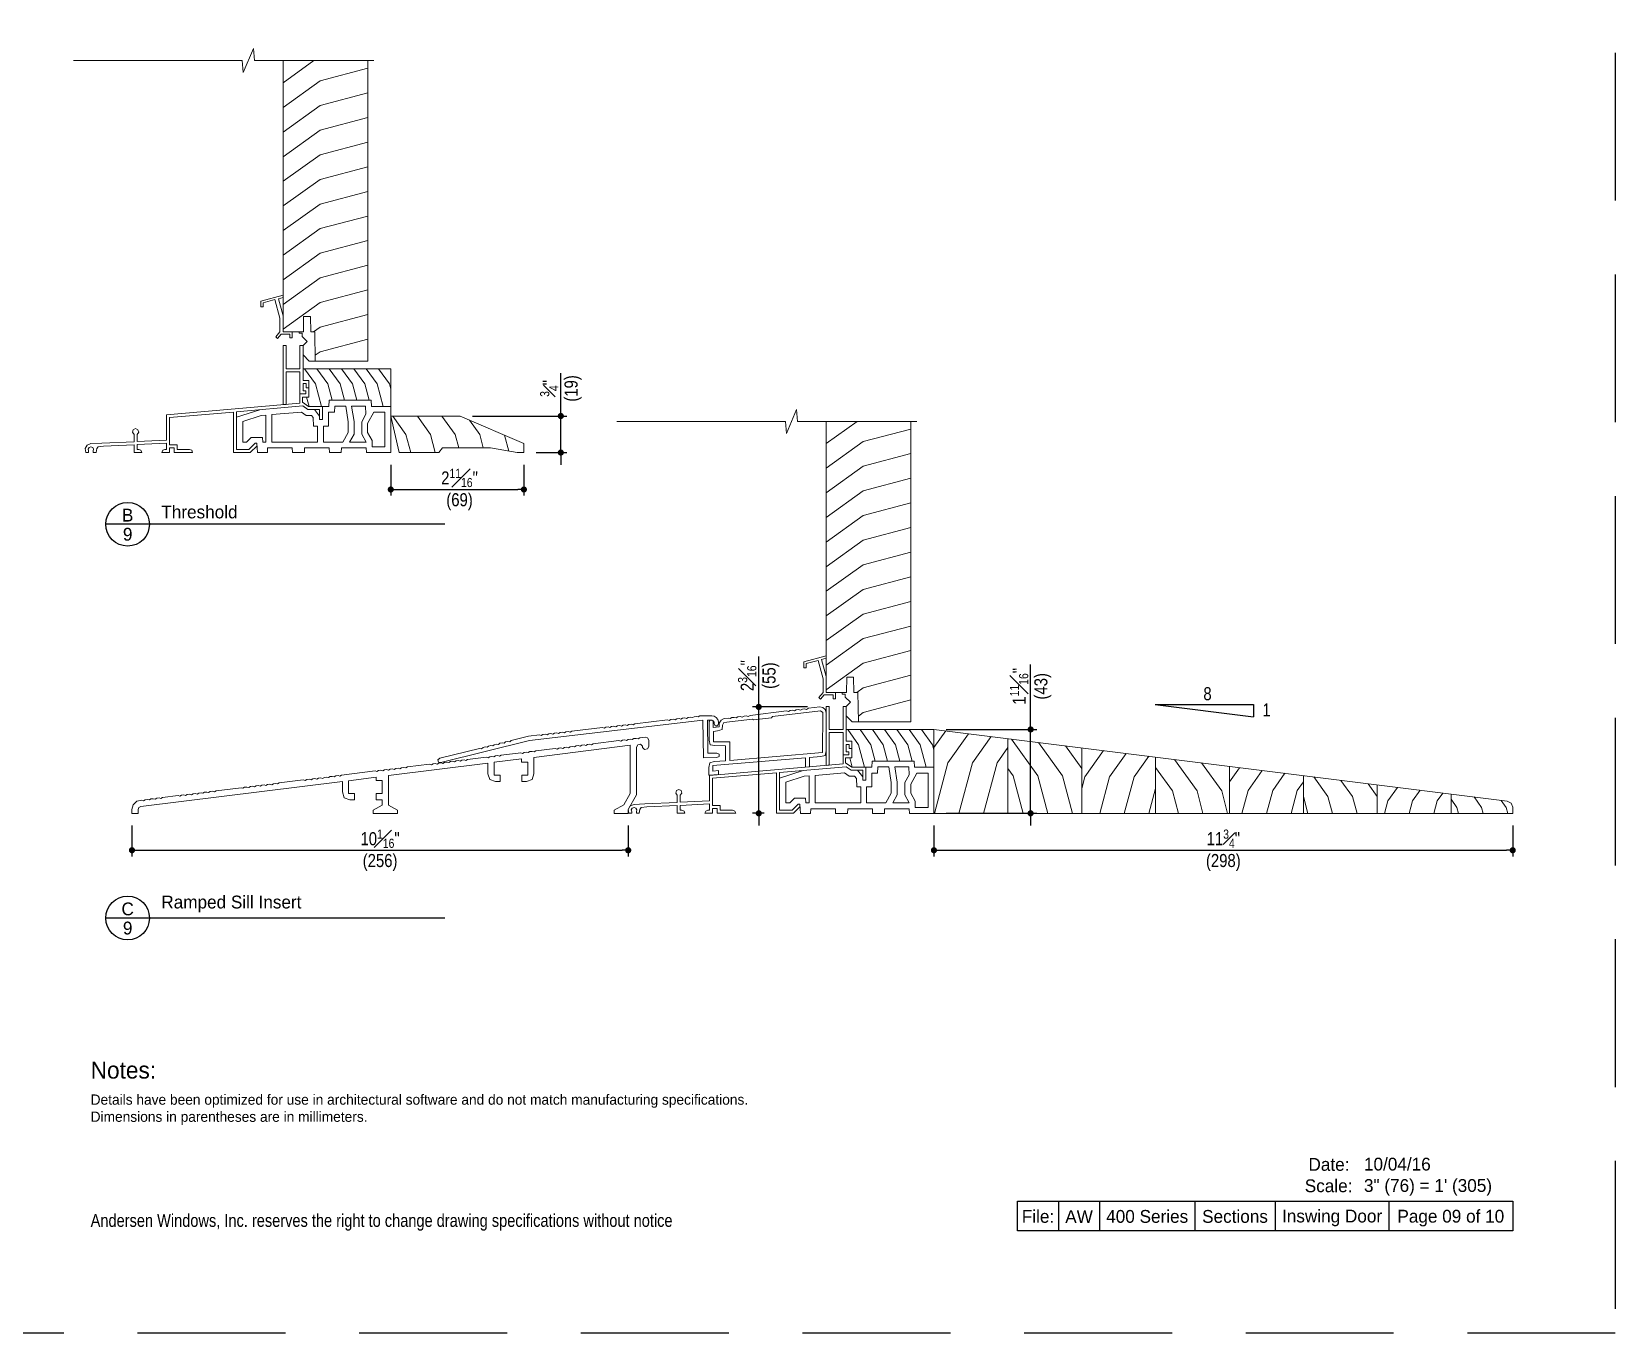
# Model space of a CAD drawing. Extents: x 0 to 323, y 0 to 44.
# Drawn here: x 273.85 to 306, y 0 to 26.43 of the extents above; entities that cross this region are included whole.
import ezdxf
from ezdxf.enums import TextEntityAlignment as Align

# ---------------------------------------------------------------- set-up
doc = ezdxf.new("R2010")
doc.units = 0
doc.header["$LTSCALE"] = 6
doc.header["$MEASUREMENT"] = 0
doc.linetypes.add('DASHED', pattern=[0.75, 0.5, -0.25])
doc.layers.get('0').update_dxf_attribs({"linetype": 'CONTINUOUS'})
doc.layers.get('Defpoints').update_dxf_attribs({"linetype": 'CONTINUOUS'})
doc.layers.add('A-ANNO-DIMS', color=3, linetype='CONTINUOUS')
doc.layers.add('A-ANNO-TEXT', color=4, linetype='CONTINUOUS')
doc.layers.add('A-DETL-MCUT', color=6, linetype='CONTINUOUS', lineweight=20)
doc.layers.add('A-DETL-PATT', color=8, linetype='CONTINUOUS', lineweight=5)
doc.layers.add('PLOT VIEW', color=1, linetype='DASHED', plot=False)
doc.styles.add('ADF Text', font='FRABK.TTF', dxfattribs={"width": 0.85})
doc.dimstyles.new('ADF 3 inches equals 1 foot', dxfattribs={"dimtxt": 0.265625, "dimasz": 0.125, "dimexe": 0.125, "dimexo": 0.25, "dimgap": 0.03125, "dimtad": 1, "dimdec": 6, "dimzin": 3, "dimdsep": 46, "dimlunit": 4, "dimtxsty": 'ADF Text', "dimblk": 'DOT', "dimcen": 0, "dimclrd": 256, "dimclre": 256, "dimclrt": 256, "dimadec": 0, "dimazin": 0, "dimtfac": 0.7, "dimtdec": 6, "dimtix": 1, "dimtmove": 0, "dimatfit": 0, "dimldrblk": 'DOT', "dimfxl": 0, "dimfrac": 1, "dimtolj": 1, "dimtzin": 4, "dimlwd": -1, "dimlwe": -1, "dimarcsym": 0})

# ---------------------------------------------------------------- blocks, each defined once
blk = doc.blocks.new('200 Series Sections')
at = {"layer": 'PLOT VIEW'}
blk.add_lwpolyline([(0, 44), (34, 44), (34, 0), (0, 0)], close=True, dxfattribs=at)
at = {"layer": 'A-ANNO-TEXT', "line_spacing_factor": 1.04, "style": 'ADF Text'}
for s, insert, char_height, width, attachment_point in [('{\\W1;Notes:}', (3.047, 5.516), 0.34375, 25.6958, 1), ('Andersen Windows, Inc. reserves the right to change drawing specifications without notice', (3.047, 2.083), 0.26042, 13.9095, 7)]:
    blk.add_mtext(s, dxfattribs=dict(at, insert=insert, char_height=char_height, width=width, attachment_point=attachment_point))
at = {"layer": 'A-ANNO-TEXT', "style": 'ADF Text'}
for s, insert, char_height, width, attachment_point in [('\\pi-0.625,l0.625,t0.625;{\\W1;Details have been optimized for use in architectural software and do not match manufacturing specifications.\\PDimensions in parentheses are in millimeters.}', (3.047, 4.85), 0.208333, 23.35277, 1), ('\\pi0.042099;{\\W1;Date:\\P\\pi-0.032878;Scale:}', (27.728, 2.862), 0.26042, 0.90494, 7), ('{\\W1;10/04/16\\P3" (76) = 1\' (305)}', (28.897, 2.793), 0.26042, 3.02006, 7)]:
    blk.add_mtext(s, dxfattribs=dict(at, insert=insert, char_height=char_height, width=width, attachment_point=attachment_point))
blk = doc.blocks.new('Threshold')
at = {"layer": 'A-DETL-MCUT'}
blk.add_lwpolyline([(0.976, 0), (1.048, 0.096), (2.024, 0.096), (2.565, 0), (2.702, 0), (2.702, 0.183), (1.411, 0.741), (0, 0.741), (0.169, 0)], close=True, dxfattribs=at)
at = {"layer": 'A-DETL-PATT'}
for points in [[(0.404, 0), (0.306, 0.367), (0.039, 0.741)], [(0.904, 0), (0.806, 0.367), (0.539, 0.741)], [(1.378, 0.096), (1.306, 0.367), (1.039, 0.741)], [(1.878, 0.096), (1.806, 0.367), (1.596, 0.661)], [(2.396, 0.03), (2.31, 0.352)]]:
    blk.add_lwpolyline(points, dxfattribs=at)
blk = doc.blocks.new('_DOT')
at = {"color": 0, "linetype": 'ByBlock'}
blk.add_line((-0.5, 0), (-1, 0), dxfattribs=at)
at = {"color": 0, "linetype": 'ByBlock', "const_width": 0.5}
blk.add_lwpolyline([(-0.25, 0, 1), (0.25, 0, 1)], format="xyb", close=True, dxfattribs=at)
blk = doc.blocks.new('*D202')
at = {"layer": 'A-ANNO-DIMS', "transparency": 16777216}
for p, q in [((284.592, 18.749), (284.592, 19.497)), ((282.802, 18.624), (284.717, 18.624)), ((284.592, 17.883), (284.592, 18.624)), ((284.092, 17.883), (284.717, 17.883)), ((284.592, 17.758), (284.592, 17.633))]:
    blk.add_line(p, q, dxfattribs=at)
at = {"layer": 'Defpoints', "color": 0, "transparency": 16777216}
for p in [(282.552, 18.624), (283.842, 17.883), (284.592, 17.883)]:
    blk.add_point(p, dxfattribs=at)
at = {"layer": 'A-ANNO-DIMS', "transparency": 16777216, "xscale": 0.125, "yscale": 0.125, "zscale": 0.125}
for p, rotation in [((284.592, 18.624), 270), ((284.592, 17.883), 90)]:
    blk.add_blockref('_DOT', p, dxfattribs=dict(at, rotation=rotation))
at = {"layer": 'A-ANNO-DIMS', "transparency": 16777216, "insert": (284.592, 19.185), "char_height": 0.26562, "attachment_point": 5, "rotation": 90, "style": 'ADF Text'}
blk.add_mtext('\\A1;{\\H0.700000x;\\S3#4;}"\\P\\f [;\\fFranklin Gothic Book;(19)\\f]', dxfattribs=at)
blk = doc.blocks.new('*D203')
at = {"layer": 'A-ANNO-DIMS', "transparency": 16777216}
for p, q in [((281.14, 17.633), (281.14, 17.008)), ((283.842, 17.633), (283.842, 17.008)), ((281.265, 17.133), (283.717, 17.133))]:
    blk.add_line(p, q, dxfattribs=at)
at = {"layer": 'Defpoints', "color": 0, "transparency": 16777216}
for p in [(281.14, 17.883), (283.842, 17.883), (283.842, 17.133)]:
    blk.add_point(p, dxfattribs=at)
at = {"layer": 'A-ANNO-DIMS', "transparency": 16777216, "xscale": 0.125, "yscale": 0.125, "zscale": 0.125, "rotation": 180}
blk.add_blockref('_DOT', (281.14, 17.133), dxfattribs=at)
at = {"layer": 'A-ANNO-DIMS', "transparency": 16777216, "xscale": 0.125, "yscale": 0.125, "zscale": 0.125}
blk.add_blockref('_DOT', (283.842, 17.133), dxfattribs=at)
at = {"layer": 'A-ANNO-DIMS', "transparency": 16777216, "insert": (282.536, 17.133), "char_height": 0.26562, "attachment_point": 5, "style": 'ADF Text'}
blk.add_mtext('\\A1;2{\\H0.700000x;\\S11#16;}"\\P\\f [;\\fFranklin Gothic Book;(69)\\f]', dxfattribs=at)
blk = doc.blocks.new('AW Detail Tag')
at = {"layer": 'A-ANNO-TEXT'}
blk.add_line((6.886, 0), (0, 0), dxfattribs=at)
blk.add_circle((0.443, 0), 0.443, dxfattribs=at)
blk = doc.blocks.new('*D205')
at = {"layer": 'A-ANNO-DIMS', "transparency": 16777216}
for p, q in [((294.13, 12.386), (294.13, 13.58)), ((292.417, 12.261), (294.255, 12.261)), ((294.13, 10.558), (294.13, 12.261)), ((292.417, 10.558), (294.255, 10.558)), ((294.13, 10.433), (294.13, 10.308))]:
    blk.add_line(p, q, dxfattribs=at)
at = {"layer": 'Defpoints', "color": 0, "transparency": 16777216}
for p in [(292.167, 12.261), (292.167, 10.558), (294.13, 10.558)]:
    blk.add_point(p, dxfattribs=at)
at = {"layer": 'A-ANNO-DIMS', "transparency": 16777216, "xscale": 0.125, "yscale": 0.125, "zscale": 0.125}
for p, rotation in [((294.13, 12.261), 270), ((294.13, 10.558), 90)]:
    blk.add_blockref('_DOT', p, dxfattribs=dict(at, rotation=rotation))
at = {"layer": 'A-ANNO-DIMS', "transparency": 16777216, "insert": (294.13, 13.137), "char_height": 0.26562, "attachment_point": 5, "rotation": 90, "style": 'ADF Text'}
blk.add_mtext('\\A1;1{\\H0.700000x;\\S11#16;}"\\P\\f [;\\fFranklin Gothic Book;(43)\\f]', dxfattribs=at)
blk = doc.blocks.new('*D206')
at = {"layer": 'A-ANNO-DIMS', "transparency": 16777216}
for p, q in [((292.167, 10.308), (292.167, 9.683)), ((303.917, 10.308), (303.917, 9.683)), ((292.292, 9.808), (303.792, 9.808))]:
    blk.add_line(p, q, dxfattribs=at)
at = {"layer": 'Defpoints', "color": 0, "transparency": 16777216}
for p in [(292.167, 10.558), (303.917, 10.558), (303.917, 9.808)]:
    blk.add_point(p, dxfattribs=at)
at = {"layer": 'A-ANNO-DIMS', "transparency": 16777216, "xscale": 0.125, "yscale": 0.125, "zscale": 0.125, "rotation": 180}
blk.add_blockref('_DOT', (292.167, 9.808), dxfattribs=at)
at = {"layer": 'A-ANNO-DIMS', "transparency": 16777216, "xscale": 0.125, "yscale": 0.125, "zscale": 0.125}
blk.add_blockref('_DOT', (303.917, 9.808), dxfattribs=at)
at = {"layer": 'A-ANNO-DIMS', "transparency": 16777216, "insert": (298.042, 9.808), "char_height": 0.26562, "attachment_point": 5, "style": 'ADF Text'}
blk.add_mtext('\\A1;11{\\H0.700000x;\\S3#4;}"\\P\\f [;\\fFranklin Gothic Book;(298)\\f]', dxfattribs=at)
blk = doc.blocks.new('*D207')
at = {"layer": 'A-ANNO-DIMS', "transparency": 16777216}
for p, q in [((275.886, 10.308), (275.886, 9.683)), ((285.96, 10.308), (285.96, 9.683)), ((276.011, 9.808), (285.835, 9.808))]:
    blk.add_line(p, q, dxfattribs=at)
at = {"layer": 'Defpoints', "color": 0, "transparency": 16777216}
for p in [(275.886, 10.558), (285.96, 10.558), (285.96, 9.808)]:
    blk.add_point(p, dxfattribs=at)
at = {"layer": 'A-ANNO-DIMS', "transparency": 16777216, "xscale": 0.125, "yscale": 0.125, "zscale": 0.125, "rotation": 180}
blk.add_blockref('_DOT', (275.886, 9.808), dxfattribs=at)
at = {"layer": 'A-ANNO-DIMS', "transparency": 16777216, "xscale": 0.125, "yscale": 0.125, "zscale": 0.125}
blk.add_blockref('_DOT', (285.96, 9.808), dxfattribs=at)
at = {"layer": 'A-ANNO-DIMS', "transparency": 16777216, "insert": (280.923, 9.808), "char_height": 0.26562, "attachment_point": 5, "style": 'ADF Text'}
blk.add_mtext('\\A1;10{\\H0.700000x;\\S1#16;}"\\P\\f [;\\fFranklin Gothic Book;(256)\\f]', dxfattribs=at)
blk = doc.blocks.new('*D208')
at = {"layer": 'A-ANNO-DIMS', "transparency": 16777216}
for p, q in [((288.61, 12.843), (288.61, 13.74)), ((289.599, 12.718), (288.485, 12.718)), ((288.61, 10.558), (288.61, 12.718)), ((288.722, 10.558), (288.485, 10.558)), ((288.61, 10.433), (288.61, 10.308))]:
    blk.add_line(p, q, dxfattribs=at)
at = {"layer": 'Defpoints', "color": 0, "transparency": 16777216}
for p in [(289.849, 12.718), (288.61, 10.558), (288.972, 10.558)]:
    blk.add_point(p, dxfattribs=at)
at = {"layer": 'A-ANNO-DIMS', "transparency": 16777216, "xscale": 0.125, "yscale": 0.125, "zscale": 0.125}
for p, rotation in [((288.61, 12.718), 270), ((288.61, 10.558), 90)]:
    blk.add_blockref('_DOT', p, dxfattribs=dict(at, rotation=rotation))
at = {"layer": 'A-ANNO-DIMS', "transparency": 16777216, "insert": (288.61, 13.354), "char_height": 0.26562, "attachment_point": 5, "rotation": 90, "style": 'ADF Text'}
blk.add_mtext('\\A1;2{\\H0.700000x;\\S3#16;}"\\P\\f [;\\fFranklin Gothic Book;(55)\\f]', dxfattribs=at)
blk = doc.blocks.new('Shaded Breakline 2')
at = {"layer": 'A-DETL-MCUT', "color": 145}
blk.add_lwpolyline([(3.048, 0), (0.624, 0), (0.602, 0.244), (0.398, -0.244), (0.376, 0), (-3.048, 0)], dxfattribs=at)
blk = doc.blocks.new('400 Series Shaded Sill 2')
at = {"layer": 'A-DETL-MCUT', "color": 145}
for p, q in [((-1.862, 2.453), (-1.862, 2.422)), ((-1.862, 2.422), (-1.8, 2.422)), ((-1.8, 2.422), (-1.8, 2.359)), ((-1.8, 2.359), (-1.696, 2.257)), ((-1.782, 2.172), (-1.696, 2.257)), ((-1.657, 1.859), (-1.782, 1.982)), ((-1.532, 1.859), (-1.657, 1.859)), ((-2.656, 0.87), (-3.133, 0.717)), ((-1.445, 0.739), (-1.551, 0.876))]:
    blk.add_line(p, q, dxfattribs=at)
for points in [[(-0.469, 7.958), (-0.469, 1.859), (-1.532, 1.859), (-1.542, 2.453), (-1.626, 2.453), (-1.631, 2.766), (-1.77, 2.766), (-1.775, 2.453), (-2.188, 2.453), (-2.188, 7.958)], [(-2, 2.453), (-2, 2.328), (-2.047, 2.328), (-2.047, 2.406), (-2.227, 2.406), (-2.302, 2.318), (-2.337, 2.349), (-2.25, 2.451), (-2.25, 2.73), (-2.351, 3.106), (-2.594, 3.041), (-2.594, 2.956), (-2.641, 2.956), (-2.641, 3.077), (-2.188, 3.199), (-2.188, 3.15), (-2.281, 3.125), (-2.188, 2.777)], [(-1.666, 1.314), (-1.666, 1.462), (-1.782, 1.462), (-1.782, 2.172), (-1.844, 2.172), (-1.844, 1.703), (-2.126, 1.703), (-2.126, 2.172), (-2.188, 2.172), (-2.188, 0.973), (-2.126, 0.978), (-2.126, 1.641), (-1.844, 1.641), (-1.844, 1.19)], [(0, 0.938), (0, 1.703), (-1.782, 1.703)], [(-2.716, 0.139), (-2.853, 0.002), (-3.195, 0.002), (-3.195, 0.823), (-4.493, 0.711), (-4.493, 0.158), (-4.337, 0.158), (-4.337, 0.064), (-4.086, 0.064), (-4.042, 0.046), (-4.024, 0.002), (-4.399, 0.002), (-4.399, 0.096), (-4.493, 0.096), (-4.493, 0.002), (-4.649, 0.002), (-4.631, 0.046), (-4.587, 0.064), (-4.555, 0.064), (-4.555, 0.19), (-5.149, 0.162), (-5.149, 0.064), (-5.117, 0.064), (-5.073, 0.046), (-5.055, 0.002), (-5.211, 0.002), (-5.211, 0.159), (-5.831, 0.129), (-5.941, 0.118), (-5.969, 0.081), (-5.984, 0.002), (-6.039, 0.002), (-6.039, 0.033), (-6.032, 0.071), (-6.051, 0.105), (-6.088, 0.118), (-6.124, 0.105), (-6.143, 0.071), (-6.136, 0.033), (-6.136, 0.002), (-6.191, 0.002), (-6.206, 0.081), (-6.165, 0.153), (-6.088, 0.182), (-5.867, 0.19), (-5.211, 0.221), (-5.211, 0.369), (-5.241, 0.412), (-5.228, 0.463), (-5.18, 0.486), (-5.132, 0.463), (-5.118, 0.412), (-5.149, 0.369), (-5.149, 0.224), (-4.555, 0.252), (-4.555, 0.768), (-1.844, 1.003), (-1.844, 1.19), (-1.728, 1.19), (-1.728, 1.252), (-1.782, 1.252), (-1.782, 1.4), (-1.72, 1.4), (-1.72, 1.314), (-1.666, 1.314), (-1.666, 1.128), (-1.792, 1.128), (-1.792, 1.026), (-1.668, 0.938), (-1.383, 0.938)], [(-1.383, 0.938), (-1.383, 0.674), (-1.445, 0.674), (-1.445, 0.876), (-1.681, 0.876), (-1.783, 0.946), (-3.133, 0.829), (-3.133, 0.064), (-2.879, 0.064), (-2.755, 0.188), (-2.719, 0.188), (-2.707, 0), (-2.505, 0), (-2.5, 0.094), (-2, 0.094), (-1.995, 0), (-1.755, 0), (-1.75, 0.094), (-1.25, 0.094), (-1.245, 0), (-1.005, 0), (-1, 0.094), (-0.5, 0.094), (-0.495, 0), (0, 0), (0, 0.938), (-0.392, 0.938), (-0.398, 1.062), (-1.252, 1.062), (-1.258, 0.938), (-1.383, 0.938)]]:
    blk.add_lwpolyline(points, dxfattribs=at)
for points in [[(-3.005, 0.214), (-2.927, 0.214), (-2.833, 0.308), (-2.606, 0.308), (-2.6, 0.214), (-2.534, 0.214), (-2.534, 0.76), (-2.634, 0.752), (-3.005, 0.63)], [(-2.414, 0.214), (-1.487, 0.214), (-1.487, 0.536), (-1.567, 0.536), (-1.573, 0.709), (-1.61, 0.756), (-1.718, 0.756), (-1.815, 0.823), (-2.414, 0.771)], [(-0.866, 0.625), (-0.916, 0.942), (-1.138, 0.942), (-1.144, 0.818), (-1.263, 0.818), (-1.263, 0.536), (-1.367, 0.536), (-1.367, 0.214), (-0.975, 0.214), (-0.866, 0.407)], [(-0.795, 0.942), (-0.746, 0.634), (-0.746, 0.375), (-0.837, 0.214), (-0.5, 0.214), (-0.591, 0.375), (-0.591, 0.625), (-0.504, 0.779), (-0.512, 0.942)], [(-0.12, 0.818), (-0.344, 0.818), (-0.471, 0.593), (-0.471, 0.407), (-0.38, 0.246), (-0.38, 0.12), (-0.12, 0.12)]]:
    blk.add_lwpolyline(points, close=True, dxfattribs=at)
at = {"layer": 'A-DETL-PATT', "color": 145}
for points in [[(-1.559, 7.958), (-2.188, 7.508)], [(-0.469, 7.803), (-1.434, 7.547), (-2.188, 7.008)], [(-0.469, 7.303), (-1.434, 7.047), (-2.188, 6.508)], [(-0.469, 6.803), (-1.434, 6.547), (-2.188, 6.008)], [(-0.469, 6.303), (-1.434, 6.047), (-2.188, 5.508)], [(-0.469, 5.803), (-1.434, 5.547), (-2.188, 5.008)], [(-0.469, 5.303), (-1.434, 5.047), (-2.188, 4.508)], [(-0.469, 4.803), (-1.434, 4.547), (-2.188, 4.008)], [(-0.469, 4.303), (-1.434, 4.047), (-2.188, 3.508)], [(-0.469, 3.803), (-1.434, 3.547), (-2.188, 3.008)], [(-0.469, 3.303), (-1.434, 3.047), (-2.188, 2.508)], [(-0.469, 2.803), (-1.434, 2.547), (-1.566, 2.453)], [(-0.469, 2.303), (-1.434, 2.047), (-1.534, 1.976)], [(-1.408, 0.938), (-1.528, 1.393), (-1.75, 1.703)], [(-1.191, 1.062), (-1.278, 1.393), (-1.5, 1.703)], [(-0.941, 1.062), (-1.028, 1.393), (-1.25, 1.703)], [(-0.691, 1.062), (-0.778, 1.393), (-1, 1.703)], [(-0.441, 1.062), (-0.528, 1.393), (-0.75, 1.703)], [(-0.158, 0.938), (-0.278, 1.393), (-0.5, 1.703)], [(0, 1.286), (-0.028, 1.393), (-0.25, 1.703)], [(-1.658, 0.938), (-1.708, 1.128)]]:
    blk.add_lwpolyline(points, dxfattribs=at)
at = {"layer": 'A-DETL-MCUT'}
blk.add_blockref('Shaded Breakline 2', (-3.392, 7.958), dxfattribs=at)

msp = doc.modelspace()

# ---------------------------------------------------------------- linework, layer by layer
at = {"layer": 'A-ANNO-TEXT'}
for p, q in [((296.6567159, 12.7675904), (298.6567159, 12.7675904)), ((296.6567159, 12.7675904), (298.6567159, 12.5175904)), ((298.6567159, 12.7675904), (298.6567159, 12.5175904)), ((294.6963246, 2.6804896), (294.6963246, 2.0833332)), ((295.529658, 2.6804896), (295.529658, 2.0833332)), ((297.4630288, 2.6804896), (297.4630288, 2.0833332)), ((299.095776, 2.6804896), (299.095776, 2.0833332)), ((301.4037753, 2.6804896), (301.4037753, 2.0833332))]:
    msp.add_line(p, q, dxfattribs=at)
msp.add_lwpolyline([(293.8629913, 2.6804896), (303.9166683, 2.6804896), (303.9166683, 2.0833332), (293.8629913, 2.0833332)], close=True, dxfattribs=at)
at = {"layer": 'A-DETL-MCUT'}
for points in [[(287.805547, 11.7139259), (287.8046844, 11.760793), (287.7592952, 11.7815238), (287.5793257, 11.7782114), (287.5669965, 12.448098), (287.6569813, 12.4497542), (287.687092, 12.4389309), (287.7026865, 12.41185), (287.7032618, 12.3805941), (287.7256687, 12.3353717), (287.7724959, 12.3374879), (287.7932466, 12.3822502), (287.7925263, 12.4134996), (287.7796108, 12.4629805), (287.7492176, 12.5041073), (287.7057079, 12.5309788), (287.6553251, 12.5397389), (287.4153214, 12.5353217), (287.3804001, 12.5142544), (287.3434403, 12.5260006), (287.2964211, 12.5204477), (287.2632145, 12.5004148), (287.2262547, 12.5121611), (287.1792355, 12.5066081), (287.1460289, 12.4865753), (287.1090691, 12.4983215), (287.0620499, 12.4927686), (287.0288432, 12.4727357), (286.9918835, 12.484482), (286.9448643, 12.478929), (286.9116576, 12.4588961), (286.8746979, 12.4706424), (286.8276787, 12.4650895), (286.794472, 12.4450566), (286.7575122, 12.4568028), (286.0918218, 12.3781851), (286.0586151, 12.3581523), (286.0216553, 12.3698985), (285.9746361, 12.3643456), (285.9414295, 12.3443127), (285.9044697, 12.356059), (285.8574505, 12.350506), (285.8242439, 12.3304731), (285.7872841, 12.3422194), (285.7402649, 12.3366665), (285.7070582, 12.3166336), (285.6700985, 12.3283798), (285.6230793, 12.3228269), (285.5898726, 12.302794), (285.5529129, 12.3145403), (285.5058937, 12.3089873), (285.472687, 12.2889545), (285.4357273, 12.3007007), (284.8143816, 12.2273201), (284.781175, 12.2072872), (284.7442152, 12.2190335), (284.697196, 12.2134806), (284.6639893, 12.1934477), (284.6270296, 12.205194), (284.5800104, 12.199641), (284.5468037, 12.1796081), (284.509844, 12.1913544), (284.4628248, 12.1858015), (284.4296181, 12.1657686), (284.3926583, 12.1775148), (284.3456392, 12.1719619), (284.3124325, 12.151929), (284.2754727, 12.1636753), (284.2284536, 12.1581223), (284.1952469, 12.1380895), (284.1582871, 12.1498357), (283.9373506, 12.1237432), (283.58525, 12.0363446), (283.554818, 12.0123052), (283.5166768, 12.0193233), (283.4707254, 12.0079172), (283.4402934, 11.9838778), (283.4021522, 11.990896), (283.3562008, 11.9794899), (283.3257688, 11.9554505), (283.2876276, 11.9624686), (283.2416762, 11.9510625), (283.2112441, 11.9270231), (283.173103, 11.9340412), (283.1271516, 11.9226351), (283.0967195, 11.8985957), (283.0585784, 11.9056139), (283.012627, 11.8942078), (282.9821949, 11.8701684), (282.9440538, 11.8771865), (282.1372328, 11.6769169), (282.0987528, 11.6451485), (282.1100454, 11.5996541), (282.1589147, 11.5895676), (283.9535333, 12.0350289), (287.4769253, 12.4511397), (287.4909971, 11.6865705), (287.7609514, 11.691539)], [(289.8699803, 11.7091818), (289.961729, 11.7321), (289.9772779, 11.8253808), (289.9799182, 12.6014726), (289.9619451, 12.6641827), (289.9131871, 12.7075215), (289.8488019, 12.7180159), (289.6175662, 12.6899101), (289.5809824, 12.6693457), (289.5405376, 12.6805476), (289.4955973, 12.6750853), (289.4590136, 12.6545209), (289.4185688, 12.6657228), (289.3712589, 12.6599725), (289.3346752, 12.6394081), (289.2942304, 12.65061), (289.2492901, 12.6451477), (289.2127063, 12.6245833), (289.1722615, 12.6357851), (288.4348112, 12.5461511), (288.3982275, 12.5255867), (288.3577826, 12.5367885), (288.3128424, 12.5313262), (288.2762586, 12.5107619), (288.2358138, 12.5219637), (288.188504, 12.5162134), (288.1519202, 12.4956491), (288.1114754, 12.5068509), (288.0641656, 12.5011006), (288.0275819, 12.4805362), (287.9871371, 12.4917381), (287.9089885, 12.4822395), (287.8445741, 12.4528226), (287.8089274, 12.3916353), (287.8037845, 12.3125682), (287.6818716, 12.2977501), (287.6823265, 12.4314735), (287.6569813, 12.4497542), (287.6257676, 12.4482486), (287.6043059, 12.4255339), (287.6030081, 12.0440547), (287.6242416, 11.9500359), (287.7189553, 11.9321554), (287.9381947, 11.9301489), (287.937162, 11.6266254), (287.7066433, 11.6074444), (287.6153621, 11.5840114), (287.5993454, 11.4911414), (287.5989444, 11.3315638), (287.7957953, 11.3479434), (287.792035, 11.4259), (287.6771577, 11.4163413), (287.6774351, 11.5267445), (289.5626703, 11.6836111), (289.5621961, 11.494922), (289.6402127, 11.5014136), (289.6406869, 11.6901027)], [(287.8653192, 12.2589851), (287.8757832, 12.3491307), (287.9022754, 12.4023833), (288.4818642, 12.4728299), (288.5065503, 12.4536685), (288.866814, 12.4974571), (288.8861911, 12.5219742), (289.8659506, 12.64106), (289.909656, 12.6022123), (289.906894, 11.7903533), (288.0229219, 11.6335918), (288.0241954, 12.0079101), (287.6886317, 12.0109813), (287.6893415, 12.2196179), (287.7728886, 12.2297727)], [(303.9166683, 10.6817541), (303.9166683, 10.5578485), (292.1666683, 10.5578485), (292.1666683, 12.2608485), (303.8071726, 10.8057889), (303.885378, 10.7644795)], [(280.4052134, 10.8354007), (280.4052134, 10.9603997), (280.2817134, 10.9603997), (280.2817134, 11.2171263), (280.8411528, 11.2927717), (280.8411528, 11.2223997), (280.9667134, 11.2223997), (280.9667134, 10.9603997), (280.8432134, 10.9603997), (280.8432134, 10.8354007), (280.9667134, 10.8354007), (280.9667134, 10.7229042), (280.7849722, 10.6200985), (280.7849722, 10.5578485), (281.2734546, 10.5578485), (281.2734546, 10.6199735), (281.0917134, 10.7227792), (281.0917134, 11.3253745), (283.1126083, 11.5779858), (283.1126083, 11.3623608), (283.1495989, 11.2442003), (283.2678583, 11.2066118), (283.3611083, 11.2066118), (283.3611083, 11.3316108), (283.2376083, 11.3316108), (283.2376083, 11.5935832), (283.7970476, 11.6635131), (283.7970476, 11.5936108), (283.9226083, 11.5936108), (283.9226083, 11.3316108), (283.7991083, 11.3316108), (283.7991083, 11.2066118), (283.8923583, 11.2066118), (284.0106176, 11.2442003), (284.0476083, 11.3623608), (284.0476083, 11.6948605), (286.0007134, 11.9389981), (286.0007134, 10.9631768), (285.8694718, 10.7317262), (285.671914, 10.6199735), (285.671914, 10.5578485), (285.9597173, 10.5578485), (285.9597173, 10.6374613), (286.1257134, 10.9302029), (286.1257134, 11.8998906), (286.1523767, 11.9499897), (286.2081507, 11.9604833), (286.2511982, 11.9235), (286.2511982, 11.89225), (286.2938741, 11.855373), (286.3493084, 11.8657744), (286.3757134, 11.9156133), (286.3757134, 12.0416133), (286.3547452, 12.0880933), (286.3060233, 12.1031345), (286.1941167, 12.0891462), (286.160646, 12.0686424), (286.1236075, 12.0801369), (286.0768616, 12.0742937), (286.0437919, 12.0540355), (286.0067531, 12.0655301), (285.960116, 12.0597005), (285.9270463, 12.0394423), (285.8900075, 12.0509369), (285.8432615, 12.0450937), (285.8101921, 12.0248356), (285.7727039, 12.0364697), (285.2503837, 11.9711799), (285.217538, 11.9510588), (285.1804993, 11.9625535), (285.133923, 11.9567314), (285.1008533, 11.9364732), (285.0638145, 11.9479679), (285.0171774, 11.9421382), (284.9841077, 11.92188), (284.9470689, 11.9333747), (284.9030301, 11.9278698), (284.8667859, 11.9056669), (284.8297651, 11.917156), (284.782262, 11.9112181), (284.7491923, 11.8909599), (284.7121535, 11.9024546), (284.6655165, 11.8966249), (284.6324468, 11.8763667), (284.595408, 11.8878614), (284.5487709, 11.8820317), (284.5157012, 11.8617735), (284.4750813, 11.8743795), (284.0820637, 11.8250813), (284.0490589, 11.8048628), (284.0120201, 11.8163575), (283.9653991, 11.8105299), (283.9323295, 11.7902716), (283.8952907, 11.8017663), (283.8486536, 11.7959367), (283.8155839, 11.7756785), (283.7785451, 11.7871731), (283.3816714, 11.7375639), (283.3486017, 11.7173057), (283.3115629, 11.7288003), (283.2649259, 11.7229707), (283.2318562, 11.7027125), (283.1948174, 11.7142071), (283.1481803, 11.7083775), (283.1151106, 11.6881193), (283.0780718, 11.699614), (282.6997718, 11.6523264), (282.6667036, 11.6320692), (282.6296648, 11.6435638), (282.5830282, 11.6377342), (282.5499585, 11.617476), (282.5129197, 11.6289707), (282.4662826, 11.623141), (282.4332129, 11.6028828), (282.3961741, 11.6143775), (282.3521353, 11.6088726), (282.3158911, 11.5866697), (282.2788703, 11.5981588), (282.2313672, 11.5922209), (282.1982975, 11.5719627), (282.1612587, 11.5834574), (282.1146217, 11.5776277), (282.081552, 11.5573695), (282.0445132, 11.5688642), (281.9978761, 11.5630345), (281.9648064, 11.5427763), (281.9241958, 11.5553795), (281.4765155, 11.4994194), (281.4433865, 11.4791249), (281.4063477, 11.4906195), (281.3596946, 11.4847879), (281.3266249, 11.4645297), (281.2895861, 11.4760243), (281.242949, 11.4701947), (281.2098793, 11.4499365), (281.1728405, 11.4614311), (281.1261745, 11.4555979), (281.0931641, 11.435376), (281.0561253, 11.4468706), (281.0095043, 11.441043), (280.9764346, 11.4207848), (280.9393958, 11.4322795), (280.8927588, 11.4264498), (280.8596891, 11.4061916), (280.8226509, 11.4176861), (280.1397743, 11.3323559), (280.106704, 11.3120974), (280.0696652, 11.323592), (280.0230282, 11.3177624), (279.9899585, 11.2975042), (279.9529197, 11.3089988), (279.9062826, 11.3031692), (279.8732129, 11.282911), (279.8361741, 11.2944056), (279.7913034, 11.2887968), (279.7550431, 11.266584), (279.7180043, 11.2780787), (279.6713672, 11.2722491), (279.6382975, 11.2519908), (279.6012587, 11.2634855), (279.5546217, 11.2576559), (279.521552, 11.2373977), (279.4845132, 11.2488923), (279.4378761, 11.2430627), (279.4048064, 11.2228045), (279.3641941, 11.2354081), (278.8727442, 11.1739769), (278.8396745, 11.1537187), (278.8026357, 11.1652133), (278.7559987, 11.1593837), (278.722929, 11.1391255), (278.6858902, 11.1506202), (278.6392531, 11.1447905), (278.6061834, 11.1245323), (278.5691446, 11.136027), (278.5225076, 11.1301973), (278.4894379, 11.1099391), (278.4523991, 11.1214338), (278.405762, 11.1156041), (278.3726923, 11.0953459), (278.3356535, 11.1068406), (278.2890165, 11.1010109), (278.2559468, 11.0807527), (278.218908, 11.0922474), (278.1722709, 11.0864177), (278.1392012, 11.0661595), (278.1021624, 11.0776542), (277.5927442, 11.0139769), (277.5596745, 10.9937187), (277.5226357, 11.0052133), (277.4759987, 10.9993837), (277.442929, 10.9791255), (277.4058902, 10.9906202), (277.3592531, 10.9847905), (277.3261834, 10.9645323), (277.2891446, 10.976027), (277.2425076, 10.9701973), (277.2094379, 10.9499391), (277.1723991, 10.9614338), (277.125762, 10.9556041), (277.0926923, 10.9353459), (277.0556535, 10.9468406), (277.0090165, 10.9410109), (276.9759468, 10.9207527), (276.938908, 10.9322474), (276.8922709, 10.9264177), (276.8592012, 10.9061595), (276.8221624, 10.9176542), (276.5042562, 10.8779159), (276.4719566, 10.8581294), (276.4349189, 10.8696237), (276.3884906, 10.8638202), (276.3554209, 10.843562), (276.3183821, 10.8550566), (276.2717451, 10.849227), (276.2386754, 10.8289688), (276.2016366, 10.8404635), (276.1549995, 10.8346338), (276.1219298, 10.8143756), (276.084891, 10.8258703), (275.9860598, 10.8030674), (275.9128475, 10.7328709), (275.8859101, 10.6350856), (275.8859101, 10.5578485), (276.0106998, 10.5578485), (276.0106998, 10.6350789), (276.0263536, 10.6764515), (276.0654739, 10.6970995), (280.1567134, 11.2067448), (280.1567134, 10.9911497), (280.1937041, 10.8729892), (280.3119634, 10.8354007)]]:
    msp.add_lwpolyline(points, close=True, dxfattribs=at)
at = {"layer": 'A-DETL-PATT'}
for p, q in [((293.6666683, 12.073349), (293.6666683, 10.5578485)), ((295.1666683, 11.8858494), (295.1666683, 10.5578485)), ((296.6666683, 11.6983498), (296.6666683, 10.5578485)), ((298.1666683, 11.5108503), (298.1666683, 10.5578485)), ((299.6666683, 11.3233507), (299.6666683, 10.5578485)), ((301.1666683, 11.1358512), (301.1666683, 10.5578485)), ((302.6666683, 10.9483516), (302.6666683, 10.5578485))]:
    msp.add_line(p, q, dxfattribs=at)
for points in [[(292.1666683, 11.8918289), (292.4089979, 12.2305574)], [(292.1756045, 10.5578485), (292.4482795, 11.586565), (292.8679552, 12.1731879)], [(292.6756045, 10.5578485), (292.9482795, 11.586565), (293.3269125, 12.1158184)], [(294.4766695, 10.5578485), (294.2752367, 11.3177909), (293.7413848, 12.0640094)], [(294.9766695, 10.5578485), (294.7752367, 11.3177909), (294.290489, 11.9953716)], [(295.1666683, 11.469548), (294.8395932, 11.9267337)], [(293.1756045, 10.5578485), (293.4482795, 11.586565), (293.6666683, 11.8918289)], [(295.1666683, 11.0654582), (295.2288402, 11.3000132), (295.6084466, 11.8306272)], [(295.5321196, 10.5578485), (295.7288402, 11.3000132), (296.0674039, 11.7732577)], [(296.0321196, 10.5578485), (296.2288402, 11.3000132), (296.5263612, 11.7158882)], [(297.628956, 10.5578485), (297.5085646, 11.0120474), (297.0520393, 11.6501786)], [(298.128956, 10.5578485), (298.0085646, 11.0120474), (297.6011435, 11.5815407)], [(293.9766695, 10.5578485), (293.7752367, 11.3177909), (293.6666683, 11.469548)], [(297.128956, 10.5578485), (297.0085646, 11.0120474), (296.6666683, 11.4899502)], [(298.1666683, 11.1957162), (298.3736121, 11.4849824)], [(298.4201475, 10.5578485), (298.5436402, 11.0237475), (298.8325694, 11.4276128)], [(298.9201475, 10.5578485), (299.0436402, 11.0237475), (299.2915267, 11.3702433)], [(300.2565657, 10.5578485), (300.1666683, 10.8970033), (299.8808046, 11.2965837)], [(296.5321196, 10.5578485), (296.6666683, 11.0654582)], [(299.4201475, 10.5578485), (299.5436402, 11.0237475), (299.6666683, 11.1957162)], [(300.7565657, 10.5578485), (300.6666683, 10.8970033), (300.4299087, 11.2279459)], [(301.1666683, 10.8970033), (300.9790129, 11.159308)], [(301.3143534, 10.5578485), (301.3809631, 10.8091458), (301.5779151, 11.0844454)], [(301.8143534, 10.5578485), (301.8809631, 10.8091458), (302.0368724, 11.0270759)], [(302.3143534, 10.5578485), (302.3809631, 10.8091458), (302.4958297, 10.9697064)], [(299.7565657, 10.5578485), (299.6666683, 10.8970033)], [(302.8172454, 10.5578485), (302.7856695, 10.6769744), (302.6666683, 10.8433144)], [(303.3172454, 10.5578485), (303.2856695, 10.6769744), (303.133248, 10.8900293)], [(303.8172454, 10.5578485), (303.7856695, 10.6769744), (303.6823522, 10.8213914)]]:
    msp.add_lwpolyline(points, dxfattribs=at)

# ---------------------------------------------------------------- block references
at = {"layer": 'A-ANNO-TEXT'}
for name, p in [('200 Series Sections', (272.0000016, -0.0000001)), ('AW Detail Tag', (275.354414, 16.4274474)), ('AW Detail Tag', (275.354414, 8.4319948))]:
    msp.add_blockref(name, p, dxfattribs=at)
at = {"layer": 'A-DETL-MCUT'}
for name, p in [('400 Series Shaded Sill 2', (281.1403556, 17.8825596)), ('400 Series Shaded Sill 2', (292.1666683, 10.5578485)), ('Threshold', (281.1403556, 17.8825596))]:
    msp.add_blockref(name, p, dxfattribs=at)

# ---------------------------------------------------------------- texts
at = {"layer": 'A-ANNO-TEXT', "style": 'ADF Text'}
for s, p in [('B', (275.7990103, 16.4043818)), ('C', (275.7990103, 8.4089292))]:
    msp.add_text(s, height=0.2604167, dxfattribs=at).set_placement(p, align=Align.BOTTOM_CENTER)
for p in [(275.7990103, 16.3545624), (275.7990103, 8.3591098)]:
    msp.add_text('9', height=0.2604167, dxfattribs=at).set_placement(p, align=Align.TOP_CENTER)
at = {"layer": 'A-ANNO-TEXT', "style": 'ADF Text', "width": 0.85}
for s, p in [('8', (297.6369865, 12.8544561)), ('1', (298.835243, 12.5250782))]:
    msp.add_text(s, height=0.265625, dxfattribs=at).set_placement(p)
at = {"layer": 'A-ANNO-TEXT', "char_height": 0.260416667, "width": 3.81698722, "attachment_point": 7, "line_spacing_factor": 1.04, "style": 'ADF Text'}
for s, insert in [('{\\W1;Threshold}', (276.4815811, 16.5433573)), ('{\\W1;Ramped Sill Insert}', (276.4815811, 8.5479047))]:
    msp.add_mtext(s, dxfattribs=dict(at, insert=insert))
at = {"layer": 'A-ANNO-TEXT', "attachment_point": 8, "style": 'ADF Text'}
for s, insert, char_height, width in [('{\\W1;File:}', (294.279658, 2.2401422), 0.260416667, 0.833333333), ('{\\W1;AW}', (295.1129913, 2.2401422), 0.26041667, 0.833333333), ('{\\W1;400 Series}', (296.4963434, 2.240142), 0.260416667, 1.933370854), ('{\\W1;Sections}', (298.2794024, 2.240142), 0.260416667, 1.632747151), ('{\\W1;Inswing Door}', (300.2497756, 2.1726897), 0.260416667, 2.307999283), ('{\\W1;Page 09 of 10}', (302.6602218, 2.1692297), 0.260416667, 2.512893023)]:
    msp.add_mtext(s, dxfattribs=dict(at, insert=insert, char_height=char_height, width=width))

# ---------------------------------------------------------------- dimensions: what is measured, and where the dimension line sits
at = {"layer": 'A-ANNO-DIMS'}
for base, p1, p2, picture, middle in [((284.5923556, 17.8825596), (282.5518016, 18.6235317), (283.8423556, 17.8825596), '*D202', (284.5923556, 19.1851474)), ((288.610457, 10.5578485), (289.8488019, 12.7180159), (288.9717771, 10.5578485), '*D208', (288.610457, 13.3538256)), ((294.1298108, 10.5578485), (292.1666683, 12.2608485), (292.1666683, 10.5578485), '*D205', (294.1298108, 13.1365678))]:
    dim = msp.add_linear_dim(base=base, p1=p1, p2=p2, angle=90, dimstyle='ADF 3 inches equals 1 foot', override={"dimdec": 4, "dimpost": '\\X\\f'}, dxfattribs=at)
    dim.commit()
    dim.dimension.update_dxf_attribs({"geometry": picture, "text_midpoint": middle, "dimtype": 160})
for base, p1, p2, picture, middle in [((283.8423556, 17.1325596), (281.1403556, 17.8825596), (283.8423556, 17.8825596), '*D203', (282.535781, 17.1325596)), ((285.9597173, 9.8078485), (275.8859101, 10.5578485), (285.9597173, 10.5578485), '*D207', (280.9228137, 9.8078485)), ((303.9166683, 9.8078485), (292.1666683, 10.5578485), (303.9166683, 10.5578485), '*D206', (298.0416683, 9.8078485))]:
    dim = msp.add_linear_dim(base=base, p1=p1, p2=p2, dimstyle='ADF 3 inches equals 1 foot', override={"dimdec": 4, "dimpost": '\\X\\f'}, dxfattribs=at)
    dim.commit()
    dim.dimension.update_dxf_attribs({"geometry": picture, "text_midpoint": middle, "dimtype": 160})

doc.saveas('drawing.dxf')
